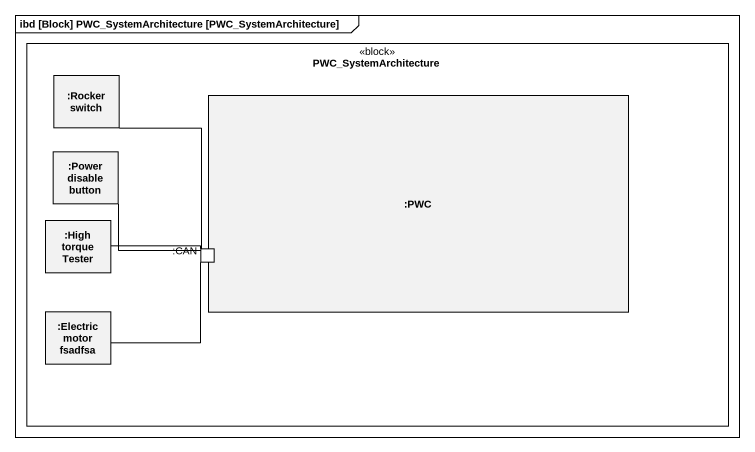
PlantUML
@startuml
mainframe ibd [Block] PWC_SystemArchitecture [PWC_SystemArchitecture]
rectangle PWC_SystemArchitecture <<block>> {
  rectangle ":Rocker switch" as Rocker_switch
  rectangle ":PWC" as PWC {
    port ":CAN" as CAN
  }
  rectangle ":Power disable button" as Power_disable_button
  rectangle ":High torque Tester" as High_torque_Tester
  rectangle ":Electric motor fsadfsa" as Electric_motor_fsadfsa
}
Rocker_switch -- CAN
Power_disable_button -- CAN
High_torque_Tester -right- CAN
Electric_motor_fsadfsa -up- CAN
@enduml
